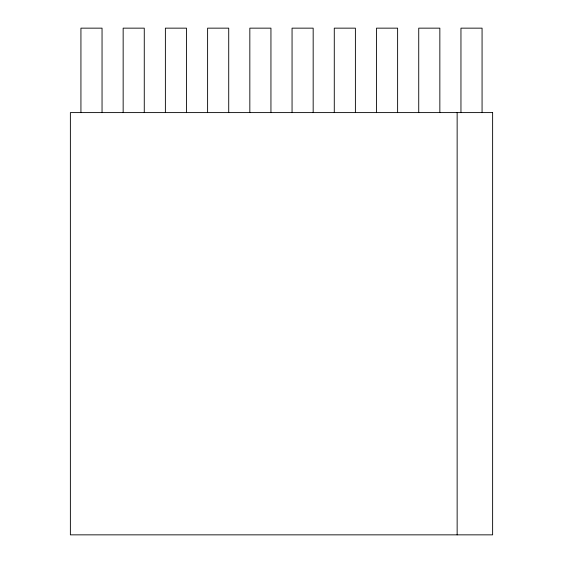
<?xml version="1.0" encoding="UTF-8"?>
<svg xmlns="http://www.w3.org/2000/svg" width="563" height="563" viewBox="0 0 563 563"><rect width="100%" height="100%" fill="white"/><g stroke="black" fill="none" stroke-linecap="round" stroke-linejoin="round"><path stroke-width="0.84" d="M482.069 112.6L482.069 28.15L460.956 28.15L460.956 112.6M457.142 112.6L457.142 534.85M439.844 112.6L439.844 28.15L418.731 28.15L418.731 112.6M397.619 112.6L397.619 28.15L376.506 28.15L376.506 112.6M355.394 112.6L355.394 28.15L334.281 28.15L334.281 112.6M313.169 112.6L313.169 28.15L292.056 28.15L292.056 112.6M270.944 112.6L270.944 28.15L249.831 28.15L249.831 112.6M228.719 112.6L228.719 28.15L207.606 28.15L207.606 112.6M186.494 112.6L186.494 28.15L165.381 28.15L165.381 112.6M144.269 112.6L144.269 28.15L123.156 28.15L123.156 112.6M102.044 112.6L102.044 28.15L80.931 28.15L80.931 112.6M492.625 112.6L70.375 112.6L70.375 534.85L492.625 534.85L492.625 112.6"/></g></svg>
